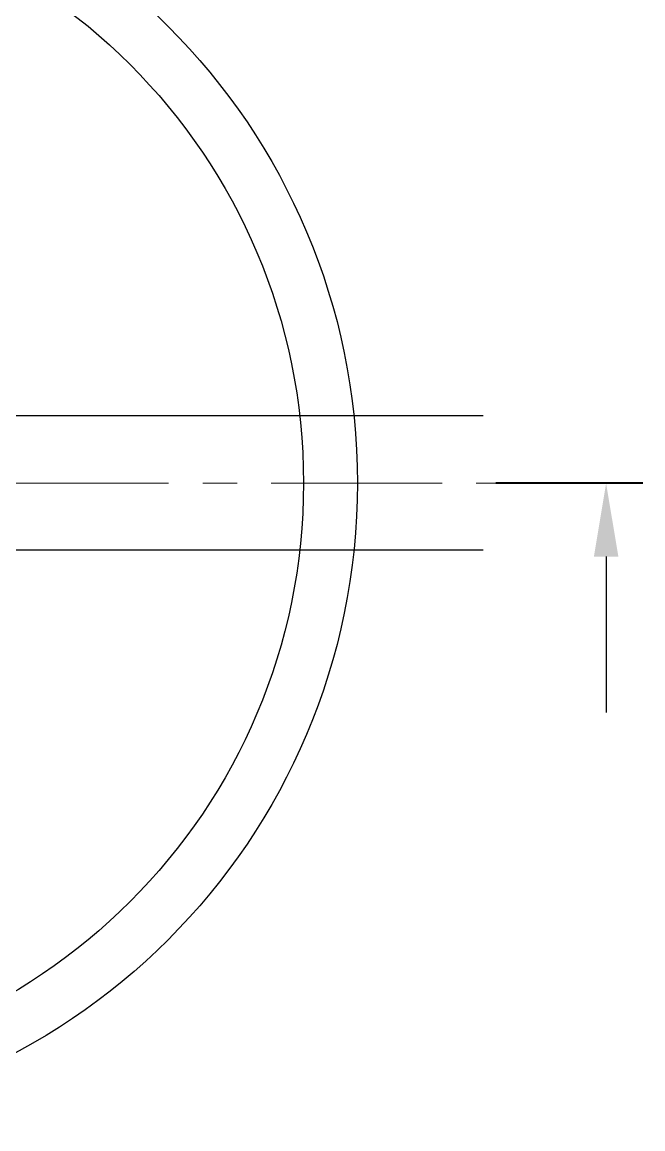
# Model space of a CAD drawing. Header units: millimetres. Extents: x 20530103 to 31271019, y 32092698 to 33532929.
# Drawn here: x 26699415 to 26700568, y 33058905 to 33060961 of the extents above; entities that cross this region are included whole.
import ezdxf

# ---------------------------------------------------------------- set-up
doc = ezdxf.new("R2010")
doc.units = ezdxf.units.MM
doc.linetypes.add('осевая', pattern=[50.8, 31.75, -6.35, 6.35, -6.35])

msp = doc.modelspace()

# ---------------------------------------------------------------- linework, layer by layer
at = {"lineweight": 30}
for p, q in [((26700271.8898, 33060229.9766), (26699301.4856, 33060229.9766)), ((26700271.8898, 33059979.9766), (26699301.4856, 33059979.9766))]:
    msp.add_line(p, q, dxfattribs=at)
at = {"color": 1, "linetype": 'осевая', "lineweight": 15, "ltscale": 10}
msp.add_line((26697338.0709, 33060104.8563), (26700338.0709, 33060104.8563), dxfattribs=at)
at = {"color": 1, "lineweight": 40}
msp.add_line((26700568.4161, 33060104.718), (26700295.4161, 33060104.718), dxfattribs=at)
at = {"color": 1, "linetype": 'ByBlock', "lineweight": -2}
msp.add_lwpolyline([(26700500.1661, 33059968.218), (26700500.1661, 33059678.7611)], dxfattribs=at)
at = {"ltscale": 10}
msp.add_circle((26698838.0709, 33060104.9766), 1200, dxfattribs=at)
at = {"lineweight": 30}
msp.add_circle((26698838.0709, 33060104.9766), 1100, dxfattribs=at)
at = {"color": 1, "lineweight": 25}
msp.add_solid([(26700522.9161, 33059968.218), (26700500.1661, 33060104.718), (26700477.4161, 33059968.218)], dxfattribs=at)

doc.saveas('drawing.dxf')
